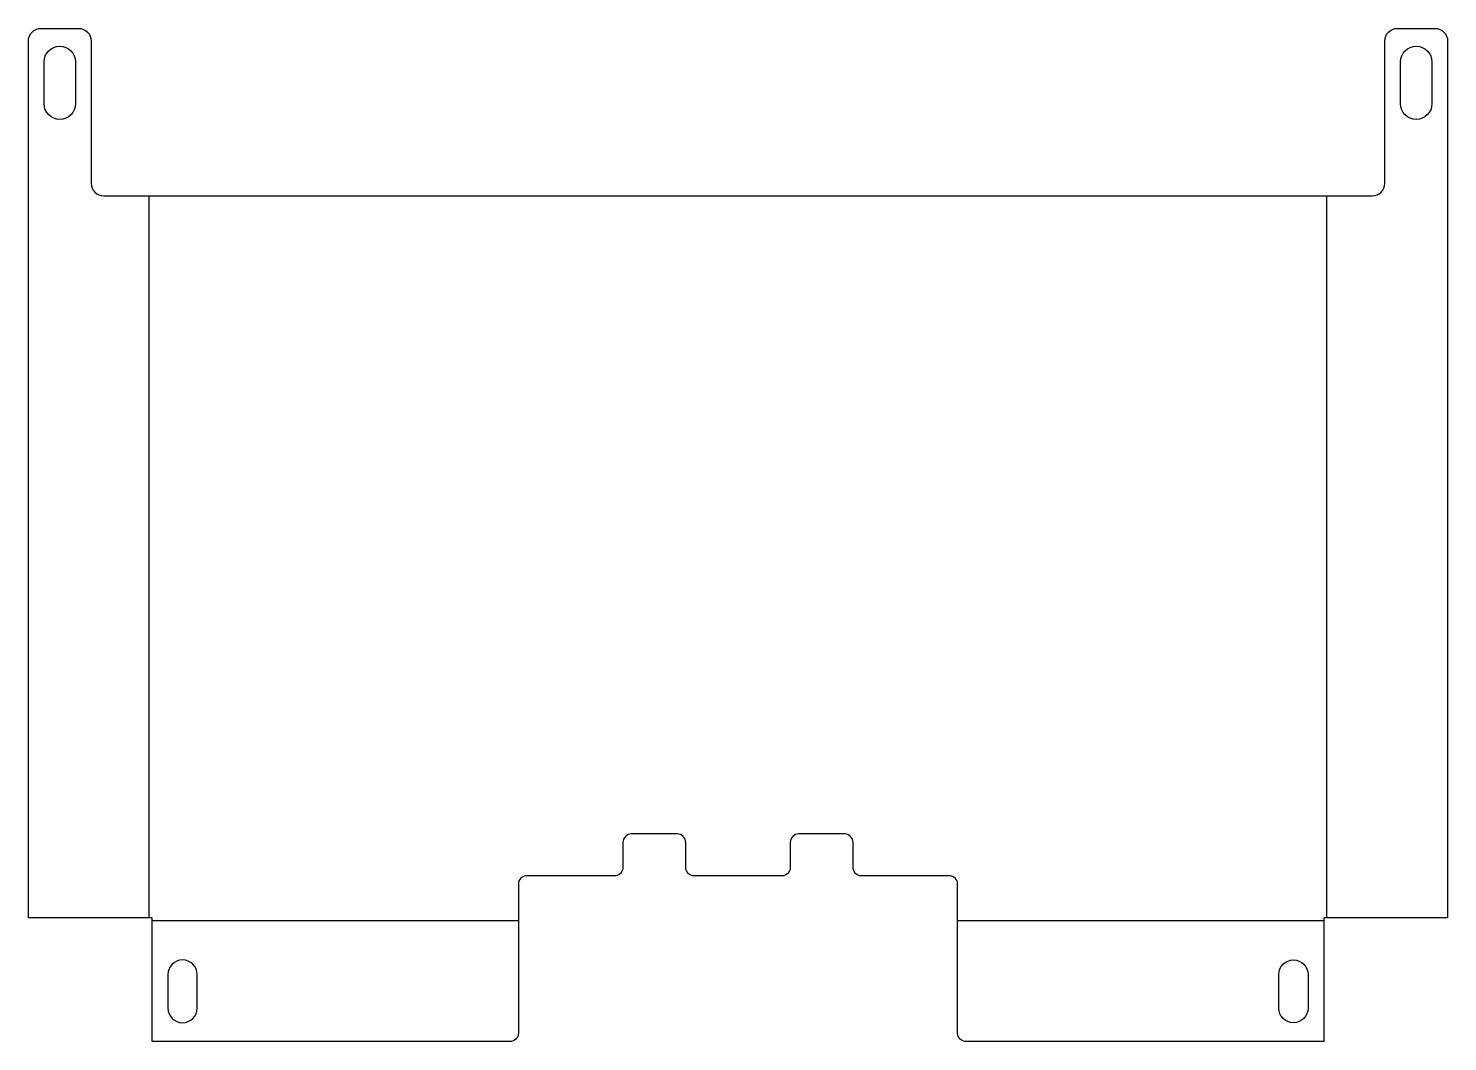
# Model space of a CAD drawing. Extents: x -170 to 170, y -116 to 126.
import ezdxf

# ---------------------------------------------------------------- set-up
doc = ezdxf.new("R2010")
doc.units = 0

msp = doc.modelspace()

# ---------------------------------------------------------------- linework, layer by layer
at = {"layer": '1'}
for points in [[(169.61, 123.25), (169.61, -86.25), (140, -86.25), (140, -115.86), (54.5, -115.86, -0.414214), (52.5, -113.86), (52.5, -78.25, 0.414214), (50.5, -76.25), (29.5, -76.25, -0.414214), (27.5, -74.25), (27.5, -68.25, 0.414214), (25.5, -66.25), (14.5, -66.25, 0.414214), (12.5, -68.25), (12.5, -74.25, -0.414214), (10.5, -76.25), (-10.5, -76.25, -0.414214), (-12.5, -74.25), (-12.5, -68.25, 0.414214), (-14.5, -66.25), (-25.5, -66.25, 0.414214), (-27.5, -68.25), (-27.5, -74.25, -0.414214), (-29.5, -76.25), (-50.5, -76.25, 0.414214), (-52.5, -78.25), (-52.5, -113.86, -0.414214), (-54.5, -115.86), (-140, -115.86), (-140, -86.25), (-169.61, -86.25), (-169.61, 123.25, -0.414214), (-166.61, 126.25), (-157.61, 126.25, -0.414214), (-154.61, 123.25), (-154.61, 89.25, 0.414214), (-151.61, 86.25), (151.61, 86.25, 0.414214), (154.61, 89.25), (154.61, 123.25, -0.414214), (157.61, 126.25), (166.61, 126.25, -0.414214)], [(-158.36, 118.25), (-158.36, 108.25, -1), (-165.86, 108.25), (-165.86, 118.25, -1)], [(165.86, 118.25), (165.86, 108.25, -1), (158.36, 108.25), (158.36, 118.25, -1)], [(-129.25, -99.86, 1), (-136.25, -99.86), (-136.25, -107.86, 1), (-129.25, -107.86)], [(136.25, -99.86), (136.25, -107.86, -1), (129.25, -107.86), (129.25, -99.86, -1)]]:
    msp.add_lwpolyline(points, format="xyb", close=True, dxfattribs=at)
at = {"layer": '2'}
for p, q in [((-140.71, -86.25), (-140.71, 86.25)), ((140.71, -86.25), (140.71, 86.25)), ((-140, -86.96), (-52.5, -86.96)), ((52.5, -86.96), (140, -86.96))]:
    msp.add_line(p, q, dxfattribs=at)

doc.saveas('drawing.dxf')
